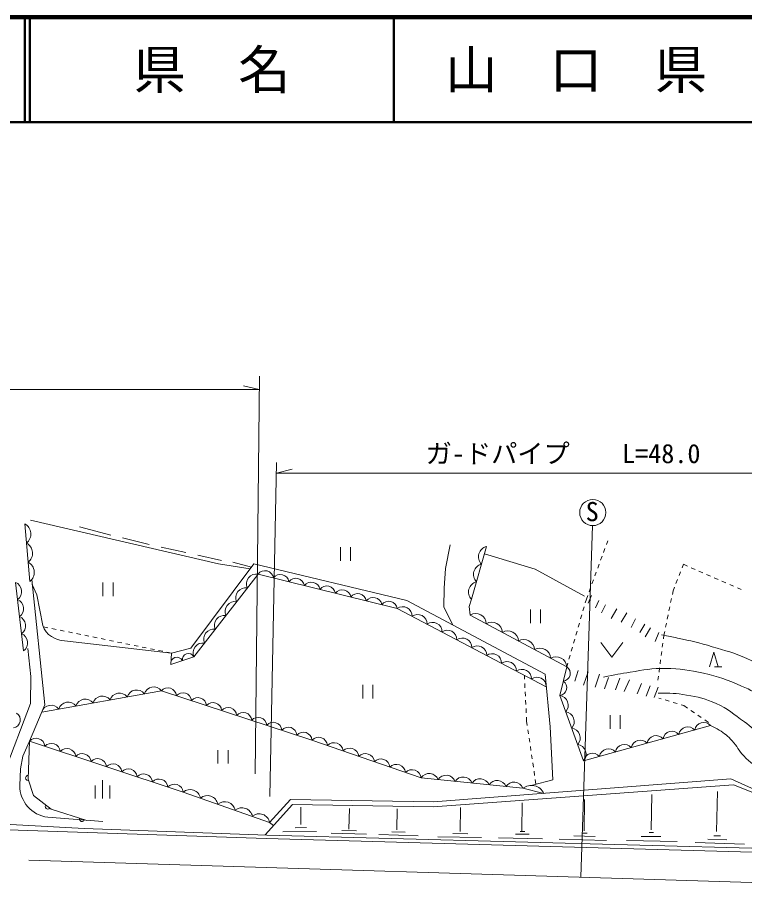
# Model space of a CAD drawing. Units: millimetres, scale not verified. Extents: x 40000 to 680000, y 20000 to 380000.
# Drawn here: x 297042 to 366480, y 297409 to 380000 of the extents above; entities that cross this region are included whole.
import ezdxf
from ezdxf.enums import TextEntityAlignment as Align

# ---------------------------------------------------------------- set-up
doc = ezdxf.new("R2010")
doc.units = ezdxf.units.MM
doc.header["$LTSCALE"] = 1000
for name, color, linetype, lineweight in [('M-BGD', 7, 'Continuous', 13), ('M-STR-HTXT', 7, 'Continuous', 13), ('M-TTL', 2, 'Continuous', 140), ('M-TTL-LINE', 7, 'Continuous', 50)]:
    doc.layers.add(name, color=color, linetype=linetype, lineweight=lineweight)
doc.layers.add('M-TTL-TXT', color=7, linetype='Continuous')
doc.styles.add('ＭＳ ゴシック', font='')
doc.styles.get('ＭＳ ゴシック').set_extended_font_data('MS Gothic')

msp = doc.modelspace()

# ---------------------------------------------------------------- linework, layer by layer
at = {"layer": 'M-BGD'}
for p, q in [((298240, 326152), (297753, 331661)), ((298291, 331999), (316247, 327828)), ((302965, 331378), (305966, 330570)), ((351946, 331485), (350848, 297944)), ((307070, 330320), (309621, 329689)), ((338368, 329656), (337934, 327388)), ((353281, 329686), (353406, 330026)), ((310791, 329423), (313144, 328936)), ((327887, 329417), (327887, 328117)), ((328862, 328117), (328862, 329417)), ((341828, 329495), (340395, 324460)), ((341632, 328807), (346463, 327341)), ((353006, 328935), (353143, 329311)), ((314262, 328660), (316550, 328173)), ((317615, 327989), (319385, 327520)), ((352730, 328184), (352868, 328560)), ((319637, 327856), (313598, 319800)), ((316247, 327828), (319263, 327357)), ((319637, 327856), (334237, 324347)), ((337934, 327388), (337776, 325515)), ((346463, 327341), (351193, 324750)), ((352454, 327433), (352592, 327809)), ((360358, 327089), (360212, 326717)), ((360632, 327793), (360503, 327462)), ((361009, 327629), (360632, 327793)), ((361743, 327311), (361376, 327470)), ((362477, 326993), (362110, 327152)), ((298427, 326338), (299671, 314396)), ((351903, 325931), (352041, 326307)), ((352179, 326682), (352317, 327058)), ((360067, 326344), (359921, 325972)), ((363211, 326675), (362844, 326834)), ((363945, 326356), (363578, 326516)), ((297622, 319539), (296855, 326072)), ((298476, 325868), (298899, 324885)), ((305213, 326047), (305213, 324747)), ((306188, 324747), (306188, 326047)), ((337776, 325515), (337756, 323720)), ((351627, 325180), (351765, 325556)), ((359775, 325599), (359646, 325268)), ((364679, 326038), (364312, 326197)), ((365413, 325720), (365046, 325879)), ((366147, 325402), (365780, 325561)), ((298899, 324885), (299465, 321945)), ((351365, 324465), (351490, 324805)), ((351540, 324094), (351864, 324830)), ((359646, 325268), (359574, 324920)), ((334237, 324347), (347423, 317314)), ((340395, 324460), (340192, 323769)), ((340192, 323769), (340281, 322946)), ((351263, 324114), (351365, 324465)), ((352250, 323655), (352565, 324339)), ((352802, 323156), (353188, 323927)), ((359492, 324529), (359411, 324137)), ((337756, 323720), (338631, 322003)), ((346021, 323471), (346021, 322171)), ((346996, 322171), (346996, 323471)), ((350816, 322577), (350928, 322961)), ((351040, 323345), (351151, 323730)), ((353722, 322639), (354266, 323559)), ((354675, 322288), (355236, 323173)), ((359167, 322962), (359085, 322571)), ((359330, 323746), (359248, 323354)), ((350593, 321809), (350705, 322193)), ((355648, 321753), (356043, 322595)), ((359004, 322179), (358922, 321787)), ((299509, 321839), (299956, 321747)), ((300348, 321667), (300740, 321586)), ((301132, 321506), (301523, 321425)), ((301915, 321344), (302307, 321264)), ((350370, 321041), (350481, 321425)), ((356455, 321289), (356954, 322086)), ((356963, 320877), (357489, 321736)), ((357946, 320420), (358291, 321296)), ((358841, 321396), (358769, 321048)), ((311766, 319318), (301562, 320507)), ((302699, 321183), (303091, 321103)), ((303482, 321022), (303874, 320941)), ((304266, 320861), (304658, 320780)), ((305049, 320699), (305441, 320619)), ((305833, 320538), (306225, 320458)), ((350147, 320273), (350258, 320657)), ((358769, 321048), (358719, 320675)), ((298340, 317089), (298050, 319762)), ((306617, 320377), (307008, 320296)), ((307400, 320216), (307792, 320135)), ((308184, 320055), (308576, 319974)), ((308967, 319893), (309359, 319813)), ((309751, 319732), (310143, 319652)), ((313598, 319800), (311766, 319318)), ((349923, 319504), (350035, 319888)), ((352751, 320345), (353801, 318945)), ((353801, 318945), (354851, 320345)), ((358667, 320278), (358615, 319882)), ((310535, 319571), (310926, 319490)), ((311318, 319410), (311766, 319318)), ((311692, 318248), (311766, 319318)), ((349700, 318736), (349812, 319120)), ((358563, 319485), (358510, 319088)), ((363123, 318013), (363543, 319413)), ((363543, 319413), (363963, 318013)), ((349486, 318001), (349588, 318352)), ((358458, 318692), (358406, 318295)), ((364313, 318013), (363613, 318013)), ((345466, 316818), (345447, 317204)), ((347423, 317314), (347905, 312288)), ((350266, 316654), (350590, 317671)), ((351090, 316251), (351537, 317522)), ((352203, 316084), (352615, 317302)), ((358354, 317899), (358301, 317502)), ((298300, 314509), (298340, 317089)), ((345506, 316019), (345486, 316419)), ((353097, 315926), (353491, 317004)), ((354140, 315821), (354570, 316943)), ((354960, 315641), (355499, 316772)), ((356204, 315427), (356619, 316426)), ((358249, 317106), (358200, 316732)), ((330017, 316283), (330017, 314983)), ((330992, 314983), (330992, 316283)), ((345546, 315220), (345526, 315620)), ((357087, 315218), (357455, 316188)), ((357840, 315078), (358209, 316059)), ((345585, 314421), (345565, 314820)), ((358282, 315033), (358514, 314964)), ((358897, 314849), (359280, 314735)), ((298300, 314509), (295782, 307909)), ((299671, 314396), (298212, 310914)), ((345625, 313622), (345605, 314021)), ((359664, 314621), (360047, 314506)), ((360430, 314392), (360662, 314323)), ((360662, 314323), (361017, 314077)), ((361345, 313849), (361674, 313622)), ((345664, 312837), (345645, 313222)), ((353625, 313384), (353625, 312084)), ((354600, 312084), (354600, 313384)), ((362003, 313394), (362332, 313166)), ((345728, 312397), (345664, 312837)), ((347905, 312288), (348161, 307239)), ((362661, 312938), (363015, 312693)), ((345845, 311605), (345787, 312001)), ((298212, 310914), (297580, 309477)), ((345961, 310814), (345903, 311209)), ((316195, 310072), (316195, 308772)), ((317170, 308772), (317170, 310072)), ((346077, 310022), (346019, 310418)), ((297360, 308273), (297580, 309477)), ((346193, 309231), (346135, 309626)), ((297269, 306680), (297360, 308273)), ((346310, 308439), (346252, 308835)), ((336763, 305115), (365154, 307312)), ((348161, 307239), (346228, 306727)), ((346426, 307648), (346368, 308043)), ((346549, 306812), (346484, 307252)), ((367474, 306283), (365154, 307312)), ((304490, 305444), (304490, 306669)), ((305190, 305444), (305190, 307194)), ((305890, 305444), (305890, 306669)), ((365404, 306747), (336750, 304641)), ((365404, 306747), (367586, 305881)), ((357555, 302469), (357611, 305831)), ((363777, 302298), (363899, 306127)), ((323314, 304870), (320693, 301961)), ((321132, 303163), (323114, 305344)), ((323114, 305344), (336763, 305115)), ((336750, 304641), (323314, 304870)), ((345195, 302350), (345247, 305019)), ((351156, 302366), (351196, 305337)), ((324094, 302960), (324107, 304603)), ((328692, 302529), (328743, 304488)), ((333280, 302446), (333320, 304458)), ((339312, 302285), (339338, 304592)), ((291860, 303188), (303418, 302578)), ((305212, 303236), (299946, 303650)), ((321510, 302867), (321132, 303163)), ((320812, 301615), (292003, 302593)), ((303418, 302578), (320858, 301955)), ((322385, 302276), (325606, 302289)), ((323568, 302644), (324660, 302684)), ((328008, 302406), (329422, 302360)), ((345032, 302310), (345488, 302298)), ((400833, 299390), (320812, 301615)), ((320858, 301955), (400815, 299802)), ((327015, 302138), (330369, 302056)), ((331568, 302014), (335314, 301885)), ((332784, 302259), (334075, 302224)), ((337173, 301794), (341363, 301715)), ((338628, 302100), (340039, 302057)), ((342986, 301692), (347184, 301604)), ((344616, 302052), (345913, 302052)), ((348777, 301551), (353286, 301446)), ((350183, 301866), (352195, 301814)), ((350920, 302126), (351446, 302126)), ((356608, 301811), (358462, 301811)), ((357358, 302193), (357779, 302193)), ((362975, 301575), (364777, 301509)), ((363541, 301890), (364172, 301877)), ((355189, 301443), (360027, 301325)), ((361739, 301246), (366446, 301101)), ((368186, 297409), (298143, 299572))]:
    msp.add_line(p, q, dxfattribs=at)
for points in [[(347539, 316105), (333313, 323576), (320021, 326860), (313901, 318958), (311692, 318248)], [(363226, 312397), (351107, 309041), (348823, 315283), (349486, 318001), (340281, 322946)], [(347296, 305930), (345310, 306417), (335591, 307410), (325170, 311026), (310793, 315730), (299376, 313694)], [(298212, 310914), (298082, 307276), (298575, 305718), (300290, 304417), (303681, 303356)], [(321132, 303163), (312885, 306059), (298212, 310914)]]:
    msp.add_lwpolyline(points, dxfattribs=at)
msp.add_circle((351978, 332734), 1250, dxfattribs=at)
for centre, radius, start, end in [((297237, 330690), 1100, 308.09013, 62.00276), ((297399, 328854), 1100, 308.09013, 62.00276), ((342081, 328516), 1011, 104.4879, 223.73989), ((297561, 327018), 1100, 308.09013, 62.00276), ((320681, 326359), 829, 9.48837, 142.7594), ((341603, 326838), 1011, 104.4879, 223.73989), ((319862, 325930), 944, 80.28689, 204.19451), ((322158, 325994), 829, 9.48837, 142.7594), ((323634, 325629), 829, 9.48837, 142.7594), ((296528, 325206), 926, 304.08787, 69.30356), ((318842, 324613), 944, 80.28689, 204.19451), ((325111, 325264), 829, 9.48837, 142.7594), ((326588, 324899), 829, 9.48837, 142.7594), ((341126, 325159), 1011, 104.4879, 223.73989), ((328065, 324534), 829, 9.48837, 142.7594), ((329542, 324170), 829, 9.48837, 142.7594), ((331019, 323805), 829, 9.48837, 142.7594), ((296719, 323573), 926, 304.08787, 69.30356), ((317822, 323296), 944, 80.28689, 204.19451), ((332496, 323440), 829, 9.48837, 142.7594), ((333841, 322853), 896, 358.49999, 126.08449), ((335263, 322106), 896, 358.49999, 126.08449), ((340808, 322086), 1008, 2.02444, 121.484), ((296911, 321939), 926, 304.08787, 69.30356), ((316802, 321979), 944, 80.28689, 204.19451), ((336686, 321359), 896, 358.49999, 126.08449), ((342342, 321262), 1008, 2.02444, 121.484), ((301564, 322759), 2252, 201.20445, 269.93619), ((315782, 320662), 944, 80.28689, 204.19451), ((338108, 320611), 896, 358.49999, 126.08449), ((343876, 320438), 1008, 2.02444, 121.484), ((297103, 320306), 926, 304.08787, 69.30356), ((339531, 319864), 896, 358.49999, 126.08449), ((345410, 319614), 1008, 2.02444, 121.484), ((314761, 319345), 944, 80.28689, 204.19451), ((340953, 319117), 896, 358.49999, 126.08449), ((346945, 318790), 1008, 2.02444, 121.484), ((312270, 318344), 586, 26.2946, 189.34318), ((313375, 318699), 586, 26.2946, 189.34318), ((342376, 318370), 896, 358.49999, 126.08449), ((348479, 317965), 1008, 2.02444, 121.484), ((343799, 317623), 896, 358.49999, 126.08449), ((349088, 317378), 739, 275.16835, 57.3864), ((345221, 316876), 896, 358.49999, 126.08449), ((346644, 316129), 896, 358.49999, 126.08449), ((348756, 316019), 739, 275.16835, 57.3864), ((306792, 314573), 936, 37.87824, 162.33959), ((308423, 314864), 936, 37.87824, 162.33959), ((310054, 315155), 936, 37.87824, 162.33959), ((311412, 315188), 822, 4.94869, 138.81921), ((312850, 314718), 822, 4.94869, 138.81921), ((303530, 313992), 936, 37.87824, 162.33959), ((305161, 314283), 936, 37.87824, 162.33959), ((314288, 314248), 822, 4.94869, 138.81921), ((348695, 314351), 940, 318.02311, 82.18033), ((300268, 313410), 936, 37.87824, 162.33959), ((301899, 313701), 936, 37.87824, 162.33959), ((315725, 313777), 822, 4.94869, 138.81921), ((317163, 313307), 822, 4.94869, 138.81921), ((296553, 312945), 781, 279.35315, 57.21573), ((318601, 312837), 822, 4.94869, 138.81921), ((320038, 312366), 822, 4.94869, 138.81921), ((349266, 312791), 940, 318.02311, 82.18033), ((321476, 311896), 822, 4.94869, 138.81921), ((322914, 311426), 822, 4.94869, 138.81921), ((361052, 311413), 868, 40.55082, 170.40602), ((362567, 311833), 868, 40.55082, 170.40602), ((324351, 310955), 822, 4.94869, 138.81921), ((349837, 311230), 940, 318.02311, 82.18033), ((358022, 310574), 868, 40.55082, 170.40602), ((359537, 310994), 868, 40.55082, 170.40602), ((298836, 310342), 847, 5.88587, 137.50065), ((300303, 309856), 847, 5.88587, 137.50065), ((325793, 310418), 871, 6.05989, 135.66097), ((327282, 309901), 871, 6.05989, 135.66097), ((350408, 309670), 940, 318.02311, 82.18033), ((354992, 309735), 868, 40.55082, 170.40602), ((356507, 310155), 868, 40.55082, 170.40602), ((301771, 309371), 847, 5.88587, 137.50065), ((303238, 308885), 847, 5.88587, 137.50065), ((328770, 309384), 871, 6.05989, 135.66097), ((330259, 308868), 871, 6.05989, 135.66097), ((351963, 308896), 868, 40.55082, 170.40602), ((353477, 309316), 868, 40.55082, 170.40602), ((304705, 308400), 847, 5.88587, 137.50065), ((331748, 308351), 871, 6.05989, 135.66097), ((306173, 307914), 847, 5.88587, 137.50065), ((307640, 307429), 847, 5.88587, 137.50065), ((333236, 307834), 871, 6.05989, 135.66097), ((334725, 307318), 871, 6.05989, 135.66097), ((298087, 307416), 250, 87.95539, 267.95539), ((309107, 306943), 847, 5.88587, 137.50065), ((310575, 306458), 847, 5.88587, 137.50065), ((336359, 306916), 913, 21.05846, 147.27868), ((337979, 306751), 913, 21.05846, 147.27868), ((339599, 306585), 913, 21.05846, 147.27868), ((341219, 306420), 913, 21.05846, 147.27868), ((300345, 306700), 3076, 180.37771, 262.56275), ((312042, 305973), 847, 5.88587, 137.50065), ((342839, 306254), 913, 21.05846, 147.27868), ((344458, 306089), 913, 21.05846, 147.27868), ((346114, 305402), 1295, 24.08133, 128.34926), ((313539, 305285), 1014, 11.10501, 130.18886), ((315188, 304705), 1014, 11.10501, 130.18886), ((299950, 304675), 250, 142.81529, 322.81529), ((316838, 304126), 1014, 11.10501, 130.18886), ((318487, 303547), 1014, 11.10501, 130.18886), ((320137, 302968), 1014, 11.10501, 130.18886), ((303223, 303499), 250, 162.62865, 342.62865)]:
    msp.add_arc(centre, radius, start, end, dxfattribs=at)
for points, knots in [([(358541, 321069), (359280, 320933), (359478, 320889), (360075, 320762), (361374, 320485), (362099, 320312), (363371, 319929), (364682, 319534), (365451, 319386), (366693, 318807), (367793, 318294), (368363, 317910), (369388, 317260), (370000, 316872), (370306, 316600), (370907, 316195), (371640, 315700), (372012, 315354), (372800, 314953), (373560, 314565), (374035, 314450), (374851, 314203), (375398, 314037), (375714, 313823), (376282, 313894), (376573, 313931), (376713, 313959), (377008, 314084)], [0, 0, 0, 0, 1, 1, 1, 2, 2, 2, 3, 3, 3, 4, 4, 4, 5, 5, 5, 6, 6, 6, 7, 7, 7, 8, 8, 8, 9, 9, 9, 9]), ([(353010, 317013), (354215, 317278), (354558, 317345), (355561, 317504), (356863, 317710), (357599, 317891), (358918, 317863), (360350, 317832), (361158, 317707), (362557, 317398), (364018, 317076), (364809, 316760), (366186, 316176), (367093, 315790), (367563, 315488), (368415, 314992), (369403, 314417), (369850, 313908), (370885, 313419), (372313, 312745), (373207, 312572), (374750, 312236), (376378, 311882), (377015, 311846), (378983, 311712)], [0, 0, 0, 0, 1, 1, 1, 2, 2, 2, 3, 3, 3, 4, 4, 4, 5, 5, 5, 6, 6, 6, 7, 7, 7, 8, 8, 8, 8]), ([(358225, 315488), (359461, 315496), (359881, 315490), (360924, 315322), (362064, 315137), (362712, 314982), (363769, 314517), (364915, 314013), (365423, 313478), (366451, 312762), (367141, 312281), (367456, 311911), (368166, 311460), (369367, 310699), (370031, 310225), (371351, 309700), (372487, 309249), (373171, 309113), (374369, 308872), (375311, 308683), (375855, 308653), (376814, 308596), (377624, 308547), (377906, 308545), (378890, 308554)], [0, 0, 0, 0, 1, 1, 1, 2, 2, 2, 3, 3, 3, 4, 4, 4, 5, 5, 5, 6, 6, 6, 7, 7, 7, 8, 8, 8, 8]), ([(363226, 312397), (363612, 312229), (363736, 312159), (364045, 311973), (364583, 311648), (364862, 311412), (365287, 310948), (365766, 310425), (365894, 310012), (366392, 309508), (367048, 308844), (367490, 308538), (368285, 308049), (369081, 307558), (369596, 307404), (370474, 307082), (371487, 306711), (371881, 306632), (373137, 306347)], [0, 0, 0, 0, 1, 1, 1, 2, 2, 2, 3, 3, 3, 4, 4, 4, 5, 5, 5, 6, 6, 6, 6])]:
    msp.add_open_spline(points, degree=3, knots=knots, dxfattribs=at)
at = {"layer": 'M-STR-HTXT'}
for p, q in [((320149, 345744), (319733, 307805)), ((178981, 344468), (320135, 344468)), ((320135, 344468), (318635, 344843)), ((321797, 337525), (321136, 305629)), ((321776, 336487), (323276, 336862)), ((321776, 336487), (370058, 336487))]:
    msp.add_line(p, q, dxfattribs=at)
at = {"layer": 'M-TTL'}
msp.add_line((680000, 380000), (40000, 380000), dxfattribs=at)
at = {"layer": 'M-TTL-LINE'}
for p, q in [((297750, 380000), (297750, 370000)), ((298250, 380000), (298250, 370000)), ((333000, 380000), (333000, 370000)), ((40000, 370000), (680000, 370000))]:
    msp.add_line(p, q, dxfattribs=at)

# ---------------------------------------------------------------- texts
at = {"layer": 'M-BGD', "style": 'ＭＳ ゴシック'}
msp.add_text('S', height=1833, dxfattribs=at).set_placement((351299, 331361), align=Align.BOTTOM_LEFT)
at = {"layer": 'M-STR-HTXT', "style": 'ＭＳ ゴシック'}
msp.add_text('ガ-ドパイプ\u3000\u3000L=48.0', height=1833, dxfattribs=at).set_placement((336027, 336900), align=Align.BOTTOM_LEFT)
at = {"layer": 'M-TTL-TXT', "style": 'ＭＳ ゴシック'}
for s, p in [('県\u3000名', (315625, 375000)), ('山\u3000口\u3000県', (350375, 375000))]:
    msp.add_text(s, height=3666, dxfattribs=at).set_placement(p, align=Align.MIDDLE_CENTER)

doc.saveas('drawing.dxf')
